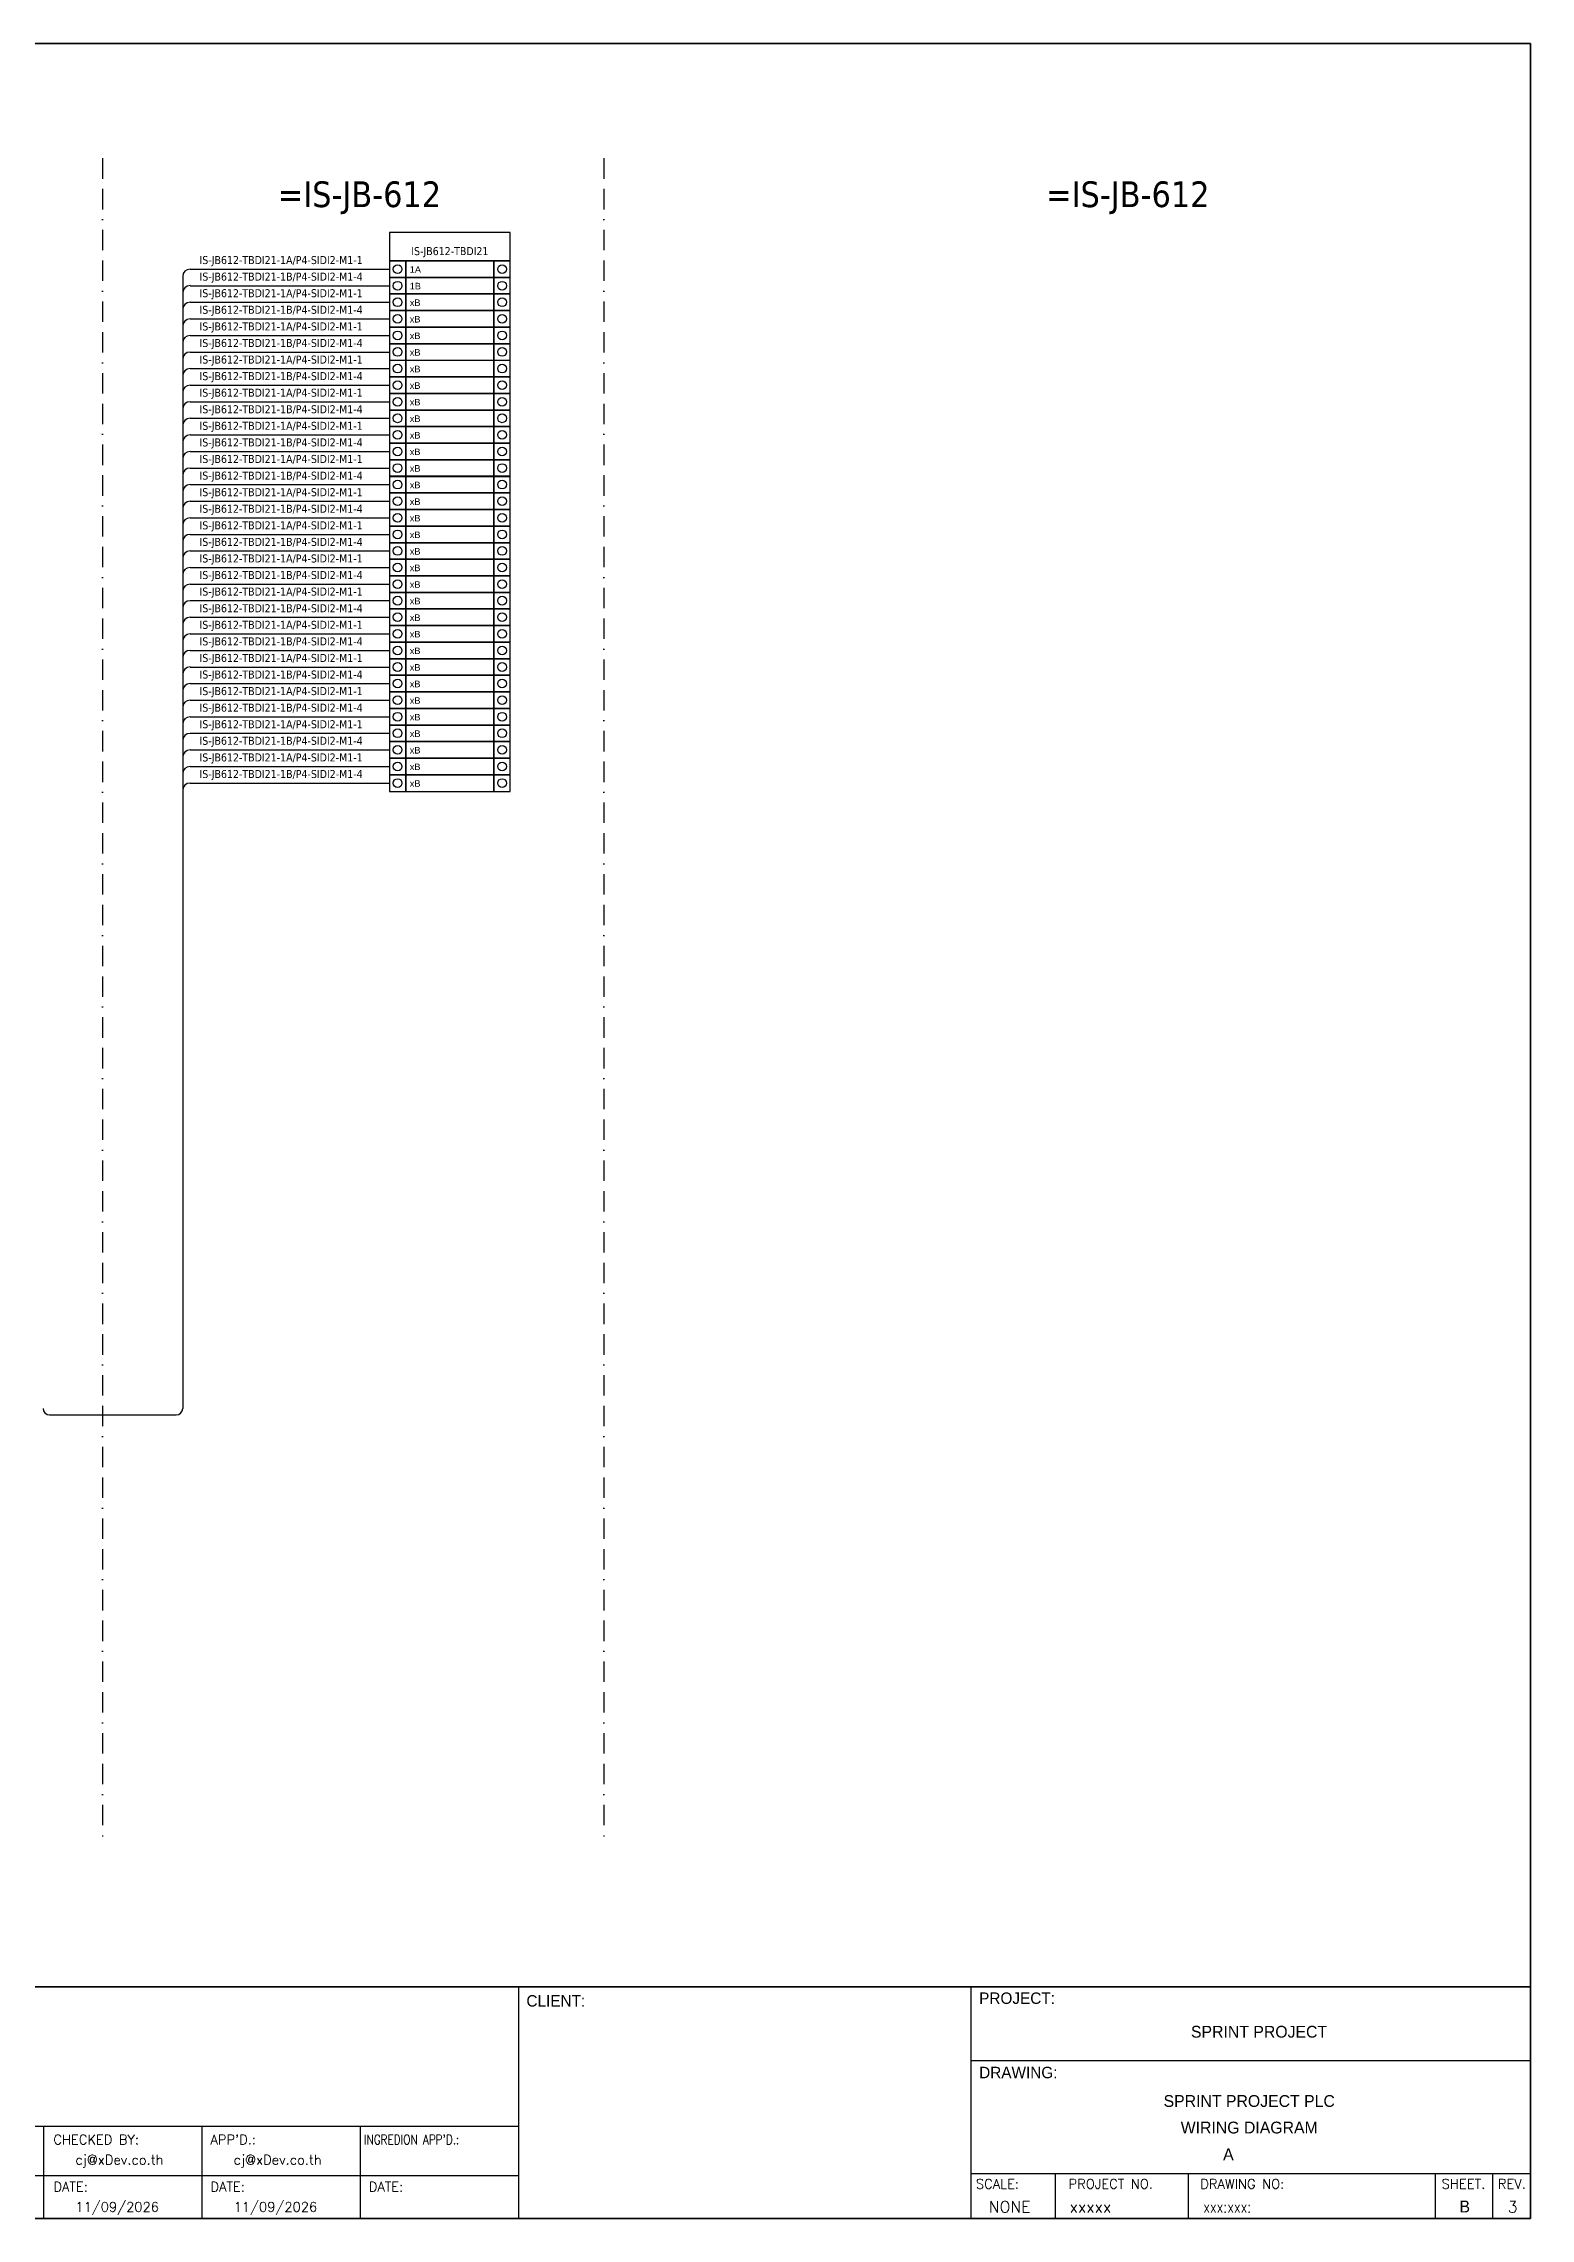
# Model space of a CAD drawing. Header units: millimetres. Extents: x 0 to 62600, y 0 to 14837.
# Drawn here: x 10432 to 12280, y 3004 to 5708 of the extents above; entities that cross this region are included whole.
import ezdxf
from ezdxf.enums import TextEntityAlignment as Align

# ---------------------------------------------------------------- set-up
doc = ezdxf.new("R2010")
doc.units = ezdxf.units.MM
doc.linetypes.add('BORDERX2', pattern=[88.9, 25.4, -12.7, 25.4, -12.7, 0, -12.7])
for name, color, linetype in [('GT_1', 9, 'Continuous'), ('HELPPOINT', 7, 'Continuous'), ('MEMBER', 7, 'Continuous'), ('x01001-FrameArea', 2, 'BORDERX2')]:
    doc.layers.add(name, color=color, linetype=linetype)
doc.layers.add('IE-WIRE', color=7, linetype='Continuous', lineweight=25)
doc.styles.add('HTX11', font='O8111901')
doc.styles.add('ROMANS', font='romans.shx', dxfattribs={"width": 0.85, "height": 25})
doc.styles.get("Standard").update_dxf_attribs({"font": 'arial.ttf'})
doc.styles.add('Tahoma', font='')
doc.styles.get('Tahoma').set_extended_font_data('Tahoma')

# ---------------------------------------------------------------- blocks, each defined once
blk = doc.blocks.new('xTermSingleLayer02')
at = {"color": 7, "ltscale": 25.4}
for points in [[(0, -537), (537, -537), (537, 0), (0, 0)], [(537, -537), (3378, -537), (3378, 0), (537, 0)], [(3378, -537), (3915, -537), (3915, 0), (3378, 0)]]:
    blk.add_lwpolyline(points, close=True, dxfattribs=at)
for centre in [(268, -268), (3647, -268)]:
    blk.add_circle(centre, 141, dxfattribs=at)
blk.add_attdef('TERMINAL_B', (661, -387), '', height=212)

msp = doc.modelspace()

# ---------------------------------------------------------------- linework, layer by layer
at = {"color": 4}
for p, q in [((11688.9, 3060.3), (11688.9, 3004.2)), ((11854.2, 3060.3), (11854.2, 3004.2))]:
    msp.add_line(p, q, dxfattribs=at)
at = {"color": 4, "ltscale": 0.5}
for p, q in [((12161.3, 3060.3), (12161.3, 3004.2)), ((12161.3, 3060.3), (12161.3, 3004.2)), ((12232.5, 3060.3), (12232.5, 3004.2)), ((12232.5, 3060.3), (12232.5, 3004.2))]:
    msp.add_line(p, q, dxfattribs=at)
at = {"color": 4, "ltscale": 25.4}
msp.add_lwpolyline([(10861.5, 5438.2), (11011.8, 5438.2), (11011.8, 5473.4), (10861.5, 5473.4)], close=True, dxfattribs=at)
at = {"layer": 'GT_1', "color": 4}
for p, q in [((11022.4, 3004.2), (11022.4, 3292.4)), ((11584.7, 3004.2), (11584.7, 3292.4)), ((11584.7, 3004.2), (11584.7, 3292.4)), ((11584.7, 3004.2), (11584.7, 3292.4)), ((11022.4, 3118.5), (10235.4, 3118.5)), ((10432.2, 3004.2), (10432.2, 3118.5)), ((10628.9, 3004.2), (10628.9, 3118.5)), ((10825.7, 3004.2), (10825.7, 3118.5)), ((11022.4, 3057.1), (10235.4, 3057.1)), ((11584.7, 3060.3), (12279.9, 3060.3))]:
    msp.add_line(p, q, dxfattribs=at)
at = {"layer": 'HELPPOINT', "color": 4, "lineweight": 35}
for p, q in [((8386.6, 5708.4), (12279.9, 5708.4)), ((8386.6, 5708.4), (12279.9, 5708.4)), ((12279.9, 5708.4), (12279.9, 3004.2)), ((12279.9, 5708.4), (12279.9, 3004.2)), ((12279.9, 3004.2), (8386.6, 3004.2)), ((12279.9, 3004.2), (8386.6, 3004.2))]:
    msp.add_line(p, q, dxfattribs=at)
at = {"layer": 'HELPPOINT', "color": 4}
for p, q in [((11584.7, 3200.8), (12279.9, 3200.8)), ((11584.7, 3200.8), (12279.9, 3200.8)), ((11584.7, 3060.3), (12279.9, 3060.3))]:
    msp.add_line(p, q, dxfattribs=at)
at = {"layer": 'IE-WIRE', "color": 4, "ltscale": 25.4}
for p, q in [((10604.6, 5418.8), (10604.6, 4011.4)), ((10613.8, 5427.9), (10861.5, 5427.9)), ((10613.8, 5427.9), (10861.5, 5427.9)), ((10613.8, 5407.3), (10861.5, 5407.3)), ((10613.8, 5407.3), (10861.5, 5407.3)), ((10613.8, 5386.7), (10861.5, 5386.7)), ((10613.8, 5386.7), (10861.5, 5386.7)), ((10613.8, 5366.1), (10861.5, 5366.1)), ((10613.8, 5366.1), (10861.5, 5366.1)), ((10613.8, 5345.5), (10861.5, 5345.5)), ((10613.8, 5345.5), (10861.5, 5345.5)), ((10613.8, 5324.8), (10861.5, 5324.8)), ((10613.8, 5324.8), (10861.5, 5324.8)), ((10613.8, 5304.2), (10861.5, 5304.2)), ((10613.8, 5304.2), (10861.5, 5304.2)), ((10613.8, 5283.6), (10861.5, 5283.6)), ((10613.8, 5283.6), (10861.5, 5283.6)), ((10613.8, 5263), (10861.5, 5263)), ((10613.8, 5263), (10861.5, 5263)), ((10613.8, 5242.4), (10861.5, 5242.4)), ((10613.8, 5242.4), (10861.5, 5242.4)), ((10613.8, 5221.8), (10861.5, 5221.8)), ((10613.8, 5221.8), (10861.5, 5221.8)), ((10613.8, 5201.2), (10861.5, 5201.2)), ((10613.8, 5201.2), (10861.5, 5201.2)), ((10613.8, 5180.6), (10861.5, 5180.6)), ((10613.8, 5180.6), (10861.5, 5180.6)), ((10613.8, 5160), (10861.5, 5160)), ((10613.8, 5160), (10861.5, 5160)), ((10613.8, 5139.3), (10861.5, 5139.3)), ((10613.8, 5139.3), (10861.5, 5139.3)), ((10613.8, 5118.7), (10861.5, 5118.7)), ((10613.8, 5118.7), (10861.5, 5118.7)), ((10613.8, 5098.1), (10861.5, 5098.1)), ((10613.8, 5098.1), (10861.5, 5098.1)), ((10613.8, 5077.5), (10861.5, 5077.5)), ((10613.8, 5077.5), (10861.5, 5077.5)), ((10613.8, 5056.9), (10861.5, 5056.9)), ((10613.8, 5056.9), (10861.5, 5056.9)), ((10613.8, 5036.3), (10861.5, 5036.3)), ((10613.8, 5036.3), (10861.5, 5036.3)), ((10613.8, 5015.7), (10861.5, 5015.7)), ((10613.8, 5015.7), (10861.5, 5015.7)), ((10613.8, 4995.1), (10861.5, 4995.1)), ((10613.8, 4995.1), (10861.5, 4995.1)), ((10613.8, 4974.4), (10861.5, 4974.4)), ((10613.8, 4974.4), (10861.5, 4974.4)), ((10613.8, 4953.8), (10861.5, 4953.8)), ((10613.8, 4953.8), (10861.5, 4953.8)), ((10613.8, 4933.2), (10861.5, 4933.2)), ((10613.8, 4933.2), (10861.5, 4933.2)), ((10613.8, 4912.6), (10861.5, 4912.6)), ((10613.8, 4912.6), (10861.5, 4912.6)), ((10613.8, 4892), (10861.5, 4892)), ((10613.8, 4892), (10861.5, 4892)), ((10613.8, 4871.4), (10861.5, 4871.4)), ((10613.8, 4871.4), (10861.5, 4871.4)), ((10613.8, 4850.8), (10861.5, 4850.8)), ((10613.8, 4850.8), (10861.5, 4850.8)), ((10613.8, 4830.2), (10861.5, 4830.2)), ((10613.8, 4830.2), (10861.5, 4830.2)), ((10613.8, 4809.6), (10861.5, 4809.6)), ((10613.8, 4809.6), (10861.5, 4809.6)), ((10613.8, 4788.9), (10861.5, 4788.9)), ((10613.8, 4788.9), (10861.5, 4788.9))]:
    msp.add_line(p, q, dxfattribs=at)
at = {"layer": 'IE-WIRE', "color": 4}
msp.add_line((10439.1, 4003.4), (10596.6, 4003.4), dxfattribs=at)
at = {"layer": 'IE-WIRE', "color": 4, "ltscale": 25.4}
for centre in [(10613.8, 5418.8), (10613.8, 5398.2), (10613.8, 5377.5), (10613.8, 5356.9), (10613.8, 5336.3), (10613.8, 5315.7), (10613.8, 5295.1), (10613.8, 5274.5), (10613.8, 5253.9), (10613.8, 5233.3), (10613.8, 5212.6), (10613.8, 5192), (10613.8, 5171.4), (10613.8, 5150.8), (10613.8, 5130.2), (10613.8, 5109.6), (10613.8, 5089), (10613.8, 5068.4), (10613.8, 5047.8), (10613.8, 5027.1), (10613.8, 5006.5), (10613.8, 4985.9), (10613.8, 4965.3), (10613.8, 4944.7), (10613.8, 4924.1), (10613.8, 4903.5), (10613.8, 4882.9), (10613.8, 4862.2), (10613.8, 4841.6), (10613.8, 4821), (10613.8, 4800.4), (10613.8, 4779.8)]:
    msp.add_arc(centre, 9.14, 90, 180, dxfattribs=at)
at = {"layer": 'IE-WIRE', "color": 4}
for centre, start, end in [((10439.1, 4011.4), 180, 270), ((10596.6, 4011.4), 270, 0)]:
    msp.add_arc(centre, 8, start, end, dxfattribs=at)
at = {"layer": 'MEMBER', "color": 4, "lineweight": 35}
msp.add_line((8386.6, 3292.4), (12279.9, 3292.4), dxfattribs=at)
msp.add_line((8386.6, 3292.4), (12279.9, 3292.4), dxfattribs=at)
at = {"layer": 'MEMBER', "color": 4}
for p, q in [((11584.7, 3200.8), (12279.9, 3200.8)), ((11584.7, 3200.8), (12279.9, 3200.8)), ((11584.7, 3060.3), (12279.9, 3060.3)), ((11584.7, 3060.3), (12279.9, 3060.3))]:
    msp.add_line(p, q, dxfattribs=at)
at = {"layer": 'x01001-FrameArea'}
for p, q in [((10504.8, 5565.7), (10504.8, 3479.2)), ((11127.9, 5565.7), (11127.9, 3479.2))]:
    msp.add_line(p, q, dxfattribs=at)

# ---------------------------------------------------------------- block references
at = {"xscale": 0.0384, "yscale": 0.0384, "zscale": 0.0384}
for p, values in [((10861.5, 5438.2), {'TERMINAL_B': '1A'}), ((10861.5, 5417.6), {'TERMINAL_B': '1B'}), ((10861.5, 5397), {'TERMINAL_B': 'xB'}), ((10861.5, 5376.4), {'TERMINAL_B': 'xB'}), ((10861.5, 5355.8), {'TERMINAL_B': 'xB'}), ((10861.5, 5335.2), {'TERMINAL_B': 'xB'}), ((10861.5, 5314.5), {'TERMINAL_B': 'xB'}), ((10861.5, 5293.9), {'TERMINAL_B': 'xB'}), ((10861.5, 5273.3), {'TERMINAL_B': 'xB'}), ((10861.5, 5252.7), {'TERMINAL_B': 'xB'}), ((10861.5, 5232.1), {'TERMINAL_B': 'xB'}), ((10861.5, 5211.5), {'TERMINAL_B': 'xB'}), ((10861.5, 5190.9), {'TERMINAL_B': 'xB'}), ((10861.5, 5170.3), {'TERMINAL_B': 'xB'}), ((10861.5, 5149.6), {'TERMINAL_B': 'xB'}), ((10861.5, 5129), {'TERMINAL_B': 'xB'}), ((10861.5, 5108.4), {'TERMINAL_B': 'xB'}), ((10861.5, 5087.8), {'TERMINAL_B': 'xB'}), ((10861.5, 5067.2), {'TERMINAL_B': 'xB'}), ((10861.5, 5046.6), {'TERMINAL_B': 'xB'}), ((10861.5, 5026), {'TERMINAL_B': 'xB'}), ((10861.5, 5005.4), {'TERMINAL_B': 'xB'}), ((10861.5, 4984.8), {'TERMINAL_B': 'xB'}), ((10861.5, 4964.1), {'TERMINAL_B': 'xB'}), ((10861.5, 4943.5), {'TERMINAL_B': 'xB'}), ((10861.5, 4922.9), {'TERMINAL_B': 'xB'}), ((10861.5, 4902.3), {'TERMINAL_B': 'xB'}), ((10861.5, 4881.7), {'TERMINAL_B': 'xB'}), ((10861.5, 4861.1), {'TERMINAL_B': 'xB'}), ((10861.5, 4840.5), {'TERMINAL_B': 'xB'}), ((10861.5, 4819.9), {'TERMINAL_B': 'xB'}), ((10861.5, 4799.2), {'TERMINAL_B': 'xB'})]:
    msp.add_blockref('xTermSingleLayer02', p, dxfattribs=at).add_auto_attribs(values)

# ---------------------------------------------------------------- texts
at = {"color": 2, "style": 'Tahoma'}
for p in [(10824.3, 5521), (11779.4, 5521)]:
    msp.add_text('=IS-JB-612', height=32, dxfattribs=at).set_placement(p, align=Align.MIDDLE_CENTER)
at = {"color": 4, "style": 'Tahoma'}
for s, p in [('IS-JB612-TBDI21-1A/P4-SIDI2-M1-1', (10625.5, 5434.2)), ('IS-JB612-TBDI21-1B/P4-SIDI2-M1-4', (10625.5, 5413.6)), ('IS-JB612-TBDI21-1A/P4-SIDI2-M1-1', (10625.5, 5393)), ('IS-JB612-TBDI21-1B/P4-SIDI2-M1-4', (10625.5, 5372.4)), ('IS-JB612-TBDI21-1A/P4-SIDI2-M1-1', (10625.5, 5351.7)), ('IS-JB612-TBDI21-1B/P4-SIDI2-M1-4', (10625.5, 5331.1)), ('IS-JB612-TBDI21-1A/P4-SIDI2-M1-1', (10625.5, 5310.5)), ('IS-JB612-TBDI21-1B/P4-SIDI2-M1-4', (10625.5, 5289.9)), ('IS-JB612-TBDI21-1A/P4-SIDI2-M1-1', (10625.5, 5269.3)), ('IS-JB612-TBDI21-1B/P4-SIDI2-M1-4', (10625.5, 5248.7)), ('IS-JB612-TBDI21-1A/P4-SIDI2-M1-1', (10625.5, 5228.1)), ('IS-JB612-TBDI21-1B/P4-SIDI2-M1-4', (10625.5, 5207.5)), ('IS-JB612-TBDI21-1A/P4-SIDI2-M1-1', (10625.5, 5186.9)), ('IS-JB612-TBDI21-1B/P4-SIDI2-M1-4', (10625.5, 5166.2)), ('IS-JB612-TBDI21-1A/P4-SIDI2-M1-1', (10625.5, 5145.6)), ('IS-JB612-TBDI21-1B/P4-SIDI2-M1-4', (10625.5, 5125)), ('IS-JB612-TBDI21-1A/P4-SIDI2-M1-1', (10625.5, 5104.4)), ('IS-JB612-TBDI21-1B/P4-SIDI2-M1-4', (10625.5, 5083.8)), ('IS-JB612-TBDI21-1A/P4-SIDI2-M1-1', (10625.5, 5063.2)), ('IS-JB612-TBDI21-1B/P4-SIDI2-M1-4', (10625.5, 5042.6)), ('IS-JB612-TBDI21-1A/P4-SIDI2-M1-1', (10625.5, 5022)), ('IS-JB612-TBDI21-1B/P4-SIDI2-M1-4', (10625.5, 5001.3)), ('IS-JB612-TBDI21-1A/P4-SIDI2-M1-1', (10625.5, 4980.7)), ('IS-JB612-TBDI21-1B/P4-SIDI2-M1-4', (10625.5, 4960.1)), ('IS-JB612-TBDI21-1A/P4-SIDI2-M1-1', (10625.5, 4939.5)), ('IS-JB612-TBDI21-1B/P4-SIDI2-M1-4', (10625.5, 4918.9)), ('IS-JB612-TBDI21-1A/P4-SIDI2-M1-1', (10625.5, 4898.3)), ('IS-JB612-TBDI21-1B/P4-SIDI2-M1-4', (10625.5, 4877.7)), ('IS-JB612-TBDI21-1A/P4-SIDI2-M1-1', (10625.5, 4857.1)), ('IS-JB612-TBDI21-1B/P4-SIDI2-M1-4', (10625.5, 4836.5)), ('IS-JB612-TBDI21-1A/P4-SIDI2-M1-1', (10625.5, 4815.8)), ('IS-JB612-TBDI21-1B/P4-SIDI2-M1-4', (10625.5, 4795.2))]:
    msp.add_text(s, height=9.949, dxfattribs=at).set_placement(p)
msp.add_text('IS-JB612-TBDI21', height=9.949, dxfattribs=at).set_placement((10936.7, 5450.3), align=Align.MIDDLE_CENTER)
at = {"color": 4, "ltscale": 100, "style": 'HTX11'}
for s, p in [('SPRINT PROJECT', (11942.5, 3236.4)), ('SPRINT PROJECT PLC', (11930.3, 3150.3)), ('WIRING DIAGRAM', (11930.3, 3117.3))]:
    msp.add_text(s, height=14.693, dxfattribs=at).set_placement(p, align=Align.MIDDLE_CENTER)
at = {"style": 'HTX11'}
for tag, text, height, p in [('A', 'A', 14.8, (11904.4, 3084)), ('B', 'CHASSIS C4 SLOT 2', 14.821, (12198.2, 3019.1))]:
    msp.add_attdef(tag, text=text, height=height, dxfattribs=at).set_placement(p, align=Align.MIDDLE_CENTER)
at = {"layer": 'GT_1', "color": 4, "style": 'HTX11'}
for s, p in [('CLIENT:', (11031.9, 3267.7)), ('PROJECT:', (11594.6, 3271)), ('DRAWING:', (11594.6, 3178.6))]:
    msp.add_text(s, height=14.25, dxfattribs=at).set_placement(p)
at = {"layer": 'MEMBER', "color": 4, "ltscale": 0.8, "style": 'ROMANS'}
for s, height, p in [('CHECKED BY:', 11.875, (10443.9, 3096.4)), ('cj@xDev.co.th', 11.875, (10471.2, 3071.4)), ("APP'D.:", 11.88, (10639.1, 3096.4)), ('cj@xDev.co.th', 11.875, (10667.9, 3071.4)), ('DATE:', 11.88, (10443.9, 3037.8)), ('DATE:', 11.88, (10639.1, 3037.8)), ('DATE:', 11.88, (10835.9, 3037.8)), ('SCALE:', 11.88, (11590.6, 3041.3)), ('PROJECT NO.', 11.875, (11705.8, 3041.3)), ('DRAWING NO:', 11.875, (11869.5, 3041.3)), ('SHEET.', 12, (12169.3, 3041.3)), ('REV.', 12, (12239.2, 3041.3)), ('11/09/2026', 11.88, (10471.2, 3012.7)), ('11/09/2026', 11.88, (10667.9, 3012.7)), ('NONE', 14.23, (11606.6, 3011.6)), ('xxxxx', 14.23, (11707, 3011.6))]:
    msp.add_text(s, height=height, dxfattribs=at).set_placement(p)
at = {"layer": 'MEMBER', "color": 4, "ltscale": 0.8, "style": 'ROMANS', "width": 0.8}
for s, height, p in [("INGREDION APP'D.:", 11.875, (10829.9, 3096.4)), ('xxx:xxx:', 14.23, (11873.2, 3011.6))]:
    msp.add_text(s, height=height, dxfattribs=at).set_placement(p)
at = {"layer": 'MEMBER', "color": 4, "ltscale": 0.8, "style": 'ROMANS'}
msp.add_text('3', height=14.2, dxfattribs=at).set_placement((12257.8, 3011.6), align=Align.CENTER)

doc.saveas('drawing.dxf')
